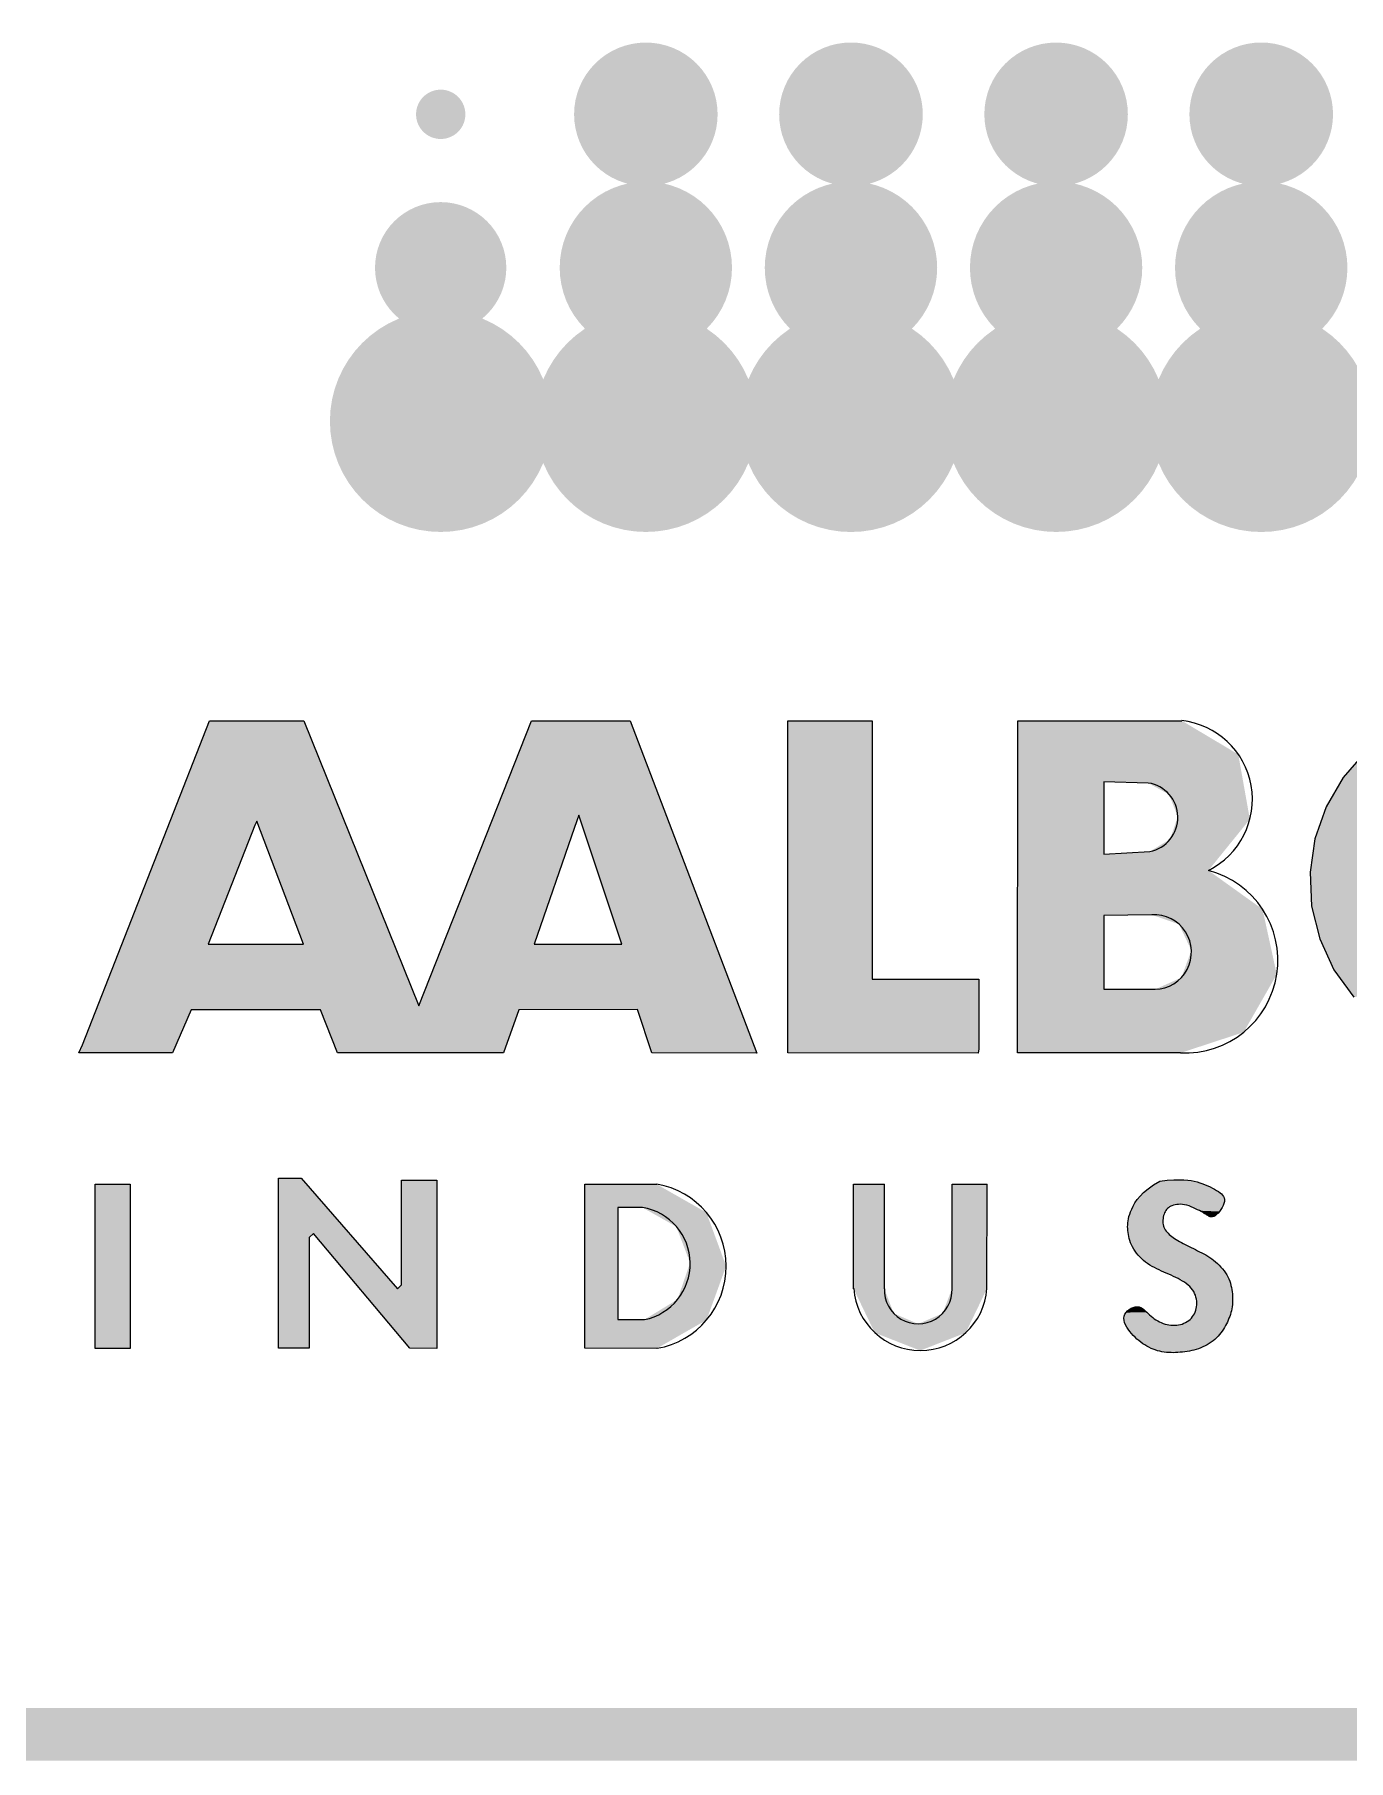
# Model space of a CAD drawing. Header units: feet. Extents: x -46890 to -45898, y -3252 to -1955.
# Drawn here: x -46056.26 to -46043.79, y -2572.9 to -2556.52 of the extents above; entities that cross this region are included whole.
import ezdxf

# ---------------------------------------------------------------- set-up
doc = ezdxf.new("R2010")
doc.units = ezdxf.units.FT
doc.header["$MEASUREMENT"] = 0
doc.layers.add('62_FORMATO', color=2, linetype='Continuous')
doc.layers.add('FORMATO', color=8, linetype='Continuous')

# ---------------------------------------------------------------- blocks, each defined once
blk = doc.blocks.new('*U20')
at = {"layer": 'FORMATO', "linetype": 'Continuous', "extrusion": (0, 0, -1)}
for points in [[(-210.6613, 8.1394), (-210.8338, 7.8654), (-210.8135, 7.8451)], [(-210.6613, 8.1394), (-210.8135, 7.8451), (-210.6613, 7.2972)], [(-210.8338, 7.8654), (-210.6613, 8.1394), (-210.7729, 8.1394)], [(-210.7729, 8.1394), (-211.2498, 7.5914), (-210.8338, 7.8654)], [(-211.2701, 7.6117), (-211.2701, 8.1292), (-211.4444, 8.1292)], [(-211.4444, 8.1292), (-211.4439, 7.2968), (-211.2701, 7.6117)], [(-215.0214, 8.125), (-215.1913, 8.1238), (-214.9895, 8.1058)], [(-215.1913, 8.1238), (-215.2056, 8.12), (-214.9895, 8.1058)], [(-215.2056, 8.12), (-215.2195, 8.1158), (-214.9895, 8.1058)], [(-215.2195, 8.1158), (-215.2329, 8.1112), (-214.9895, 8.1058)], [(-215.0583, 8.1284), (-215.176, 8.1268), (-215.0214, 8.125)], [(-215.176, 8.1268), (-215.1913, 8.1238), (-215.0214, 8.125)], [(-215.0897, 8.1304), (-215.1589, 8.1292), (-215.0583, 8.1284)], [(-215.1589, 8.1292), (-215.176, 8.1268), (-215.0583, 8.1284)], [(-215.1165, 8.1311), (-215.1393, 8.1306), (-215.0897, 8.1304)], [(-215.1393, 8.1306), (-215.1589, 8.1292), (-215.0897, 8.1304)], [(-209.7545, 7.2971), (-209.7545, 8.1089), (-209.927, 8.1089)], [(-209.927, 8.1089), (-209.927, 7.2971), (-209.7545, 7.2971)], [(-212.1768, 8.1089), (-212.3391, 7.9935), (-212.1768, 7.2972)], [(-212.3391, 7.9935), (-212.1768, 8.1089), (-212.5319, 8.1089)], [(-212.5319, 8.1089), (-212.4623, 7.9935), (-212.3391, 7.9935)], [(-212.5319, 8.1089), (-212.7778, 7.9691), (-212.4623, 7.9935)], [(-213.6582, 7.592), (-213.506, 8.1089), (-213.6582, 8.1089)], [(-213.506, 8.1089), (-213.6582, 7.592), (-213.506, 7.592)], [(-214.1656, 7.592), (-213.993, 8.1089), (-214.1659, 8.1089)], [(-213.993, 8.1089), (-214.1656, 7.592), (-213.993, 7.592)], [(-214.9091, 8.0328), (-215.3407, 8.0326), (-214.8979, 8.0161)], [(-215.3407, 8.0326), (-215.3404, 8.0239), (-214.8979, 8.0161)], [(-214.9233, 8.0502), (-215.3364, 8.0479), (-214.9091, 8.0328)], [(-215.3364, 8.0479), (-215.3393, 8.0406), (-214.9091, 8.0328)], [(-215.3393, 8.0406), (-215.3407, 8.0326), (-214.9091, 8.0328)], [(-214.941, 8.0683), (-215.3192, 8.0668), (-214.9233, 8.0502)], [(-215.3192, 8.0668), (-215.3262, 8.0608), (-214.9233, 8.0502)], [(-215.3262, 8.0608), (-215.3319, 8.0546), (-214.9233, 8.0502)], [(-215.3319, 8.0546), (-215.3364, 8.0479), (-214.9233, 8.0502)], [(-214.9628, 8.0869), (-215.2923, 8.084), (-214.941, 8.0683)], [(-215.2923, 8.084), (-215.3021, 8.0783), (-214.941, 8.0683)], [(-215.3021, 8.0783), (-215.3111, 8.0726), (-214.941, 8.0683)], [(-215.3111, 8.0726), (-215.3192, 8.0668), (-214.941, 8.0683)], [(-214.9895, 8.1058), (-215.2584, 8.1009), (-214.9628, 8.0869)], [(-215.2584, 8.1009), (-215.2704, 8.0954), (-214.9628, 8.0869)], [(-215.2704, 8.0954), (-215.2817, 8.0898), (-214.9628, 8.0869)], [(-215.2817, 8.0898), (-215.2923, 8.084), (-214.9628, 8.0869)], [(-215.2329, 8.1112), (-215.2459, 8.1062), (-214.9895, 8.1058)], [(-215.2459, 8.1062), (-215.2584, 8.1009), (-214.9895, 8.1058)], [(-212.3391, 7.9935), (-212.3391, 7.4392), (-212.1768, 7.2972)], [(-212.4623, 7.9935), (-212.7778, 7.9691), (-212.6292, 7.8992)], [(-212.7778, 7.9691), (-212.8755, 7.7036), (-212.6292, 7.8992)], [(-214.8684, 7.9483), (-215.0378, 7.9464), (-214.8657, 7.9375)], [(-215.0378, 7.9464), (-215.0365, 7.939), (-214.8657, 7.9375)], [(-214.8719, 7.9599), (-215.0395, 7.9537), (-214.8684, 7.9483)], [(-215.0395, 7.9537), (-215.0378, 7.9464), (-214.8684, 7.9483)], [(-214.8765, 7.9723), (-215.0442, 7.9672), (-214.8719, 7.9599)], [(-215.0442, 7.9672), (-215.0417, 7.9606), (-214.8719, 7.9599)], [(-215.0417, 7.9606), (-215.0395, 7.9537), (-214.8719, 7.9599)], [(-214.8822, 7.9858), (-215.0542, 7.984), (-214.8765, 7.9723)], [(-215.0542, 7.984), (-215.0505, 7.9788), (-214.8765, 7.9723)], [(-215.0505, 7.9788), (-215.0472, 7.9733), (-214.8765, 7.9723)], [(-215.0472, 7.9733), (-215.0442, 7.9672), (-214.8765, 7.9723)], [(-214.8892, 8.0004), (-215.0745, 7.9998), (-214.8822, 7.9858)], [(-215.0745, 7.9998), (-215.0686, 7.9965), (-214.8822, 7.9858)], [(-215.0686, 7.9965), (-215.0633, 7.9928), (-214.8822, 7.9858)], [(-215.0633, 7.9928), (-215.0585, 7.9886), (-214.8822, 7.9858)], [(-215.0585, 7.9886), (-215.0542, 7.984), (-214.8822, 7.9858)], [(-214.8979, 8.0161), (-215.1137, 8.0093), (-214.8892, 8.0004)], [(-215.1137, 8.0093), (-215.1047, 8.0085), (-214.8892, 8.0004)], [(-215.1047, 8.0085), (-215.0962, 8.0071), (-214.8892, 8.0004)], [(-215.0962, 8.0071), (-215.0883, 8.0051), (-214.8892, 8.0004)], [(-215.0883, 8.0051), (-215.0811, 8.0027), (-214.8892, 8.0004)], [(-215.0811, 8.0027), (-215.0745, 7.9998), (-214.8892, 8.0004)], [(-215.3404, 8.0239), (-215.3382, 8.0143), (-214.8979, 8.0161)], [(-214.8979, 8.0161), (-215.3382, 8.0143), (-215.1232, 8.0094)], [(-214.8979, 8.0161), (-215.1232, 8.0094), (-215.1137, 8.0093)], [(-215.3382, 8.0143), (-215.3345, 8.0041), (-215.1232, 8.0094)], [(-215.1232, 8.0094), (-215.3345, 8.0041), (-215.1332, 8.0087)], [(-215.1332, 8.0087), (-215.3345, 8.0041), (-215.1435, 8.0072)], [(-215.1435, 8.0072), (-215.3345, 8.0041), (-215.1542, 8.0048)], [(-215.1542, 8.0048), (-215.3345, 8.0041), (-215.1652, 8.0014)], [(-215.3345, 8.0041), (-215.3295, 7.9938), (-215.1652, 8.0014)], [(-215.1652, 8.0014), (-215.3295, 7.9938), (-215.1763, 7.9973)], [(-215.1763, 7.9973), (-215.3295, 7.9938), (-215.1872, 7.9927)], [(-215.3295, 7.9938), (-215.3235, 7.9837), (-215.1872, 7.9927)], [(-215.1872, 7.9927), (-215.3235, 7.9837), (-215.1977, 7.9879)], [(-215.1977, 7.9879), (-215.3235, 7.9837), (-215.2076, 7.9829)], [(-215.3235, 7.9837), (-215.3168, 7.9741), (-215.2076, 7.9829)], [(-215.2076, 7.9829), (-215.3168, 7.9741), (-215.2167, 7.9781)], [(-215.2167, 7.9781), (-215.3168, 7.9741), (-215.2247, 7.9737)], [(-215.3168, 7.9741), (-215.3096, 7.9655), (-215.2247, 7.9737)], [(-215.2247, 7.9737), (-215.3096, 7.9655), (-215.2315, 7.97)], [(-215.2315, 7.97), (-215.3096, 7.9655), (-215.2368, 7.967)], [(-215.2368, 7.967), (-215.3096, 7.9655), (-215.2409, 7.9647)], [(-215.3096, 7.9655), (-215.3023, 7.9583), (-215.2409, 7.9647)], [(-215.2409, 7.9647), (-215.3023, 7.9583), (-215.244, 7.9629)], [(-215.244, 7.9629), (-215.3023, 7.9583), (-215.2465, 7.9614)], [(-215.2465, 7.9614), (-215.3023, 7.9583), (-215.2485, 7.9602)], [(-215.2485, 7.9602), (-215.3023, 7.9583), (-215.2503, 7.9589)], [(-215.2503, 7.9589), (-215.3023, 7.9583), (-215.2523, 7.9576)], [(-215.3023, 7.9583), (-215.2951, 7.9528), (-215.2523, 7.9576)], [(-215.2523, 7.9576), (-215.2951, 7.9528), (-215.2548, 7.9559)], [(-215.2548, 7.9559), (-215.2951, 7.9528), (-215.2578, 7.9538)], [(-215.2578, 7.9538), (-215.2951, 7.9528), (-215.2614, 7.9515)], [(-215.2951, 7.9528), (-215.2883, 7.9492), (-215.2614, 7.9515)], [(-215.2614, 7.9515), (-215.2883, 7.9492), (-215.2657, 7.9495)], [(-215.2657, 7.9495), (-215.2883, 7.9492), (-215.2706, 7.9479)], [(-215.2883, 7.9492), (-215.2819, 7.9474), (-215.2706, 7.9479)], [(-215.2706, 7.9479), (-215.2819, 7.9474), (-215.276, 7.9471)], [(-210.8338, 7.8654), (-211.2498, 7.5914), (-211.3106, 7.2972)], [(-212.6292, 7.8992), (-212.8755, 7.7036), (-212.6972, 7.72)], [(-214.8619, 7.9079), (-215.0389, 7.9023), (-214.8617, 7.8984)], [(-215.0389, 7.9023), (-215.0413, 7.8957), (-214.8617, 7.8984)], [(-214.8617, 7.8984), (-215.0413, 7.8957), (-214.8619, 7.8889)], [(-214.8626, 7.9175), (-215.036, 7.9165), (-214.8619, 7.9079)], [(-215.036, 7.9165), (-215.0371, 7.9093), (-214.8619, 7.9079)], [(-215.0371, 7.9093), (-215.0389, 7.9023), (-214.8619, 7.9079)], [(-215.0413, 7.8957), (-215.0443, 7.8893), (-214.8619, 7.8889)], [(-215.0443, 7.8893), (-215.0479, 7.8832), (-214.8619, 7.8889)], [(-214.8619, 7.8889), (-215.0479, 7.8832), (-214.8625, 7.8792)], [(-215.0479, 7.8832), (-215.0521, 7.8773), (-214.8625, 7.8792)], [(-214.8625, 7.8792), (-215.0521, 7.8773), (-214.8635, 7.8695)], [(-214.8638, 7.9273), (-215.0356, 7.9239), (-214.8626, 7.9175)], [(-215.0356, 7.9239), (-215.036, 7.9165), (-214.8626, 7.9175)], [(-215.0521, 7.8773), (-215.0568, 7.8716), (-214.8635, 7.8695)], [(-215.0568, 7.8716), (-215.0619, 7.866), (-214.8635, 7.8695)], [(-214.8635, 7.8695), (-215.0619, 7.866), (-214.865, 7.8597)], [(-214.8657, 7.9375), (-215.0358, 7.9314), (-214.8638, 7.9273)], [(-215.0358, 7.9314), (-215.0356, 7.9239), (-214.8638, 7.9273)], [(-215.0619, 7.866), (-215.0675, 7.8606), (-214.865, 7.8597)], [(-215.0675, 7.8606), (-215.0735, 7.8554), (-214.865, 7.8597)], [(-214.865, 7.8597), (-215.0735, 7.8554), (-214.8671, 7.8497)], [(-215.0365, 7.939), (-215.0358, 7.9314), (-214.8657, 7.9375)], [(-215.0735, 7.8554), (-215.08, 7.8502), (-214.8671, 7.8497)], [(-210.8135, 7.8451), (-210.813, 7.2972), (-210.6613, 7.2972)], [(-215.08, 7.8502), (-215.0868, 7.8451), (-214.8671, 7.8497)], [(-214.8671, 7.8497), (-215.0868, 7.8451), (-214.8697, 7.8397)], [(-215.0868, 7.8451), (-215.0941, 7.8401), (-214.8697, 7.8397)], [(-215.0941, 7.8401), (-215.1018, 7.8351), (-214.8697, 7.8397)], [(-214.8697, 7.8397), (-215.1018, 7.8351), (-214.8729, 7.8296)], [(-215.1018, 7.8351), (-215.1098, 7.8302), (-214.8729, 7.8296)], [(-215.1098, 7.8302), (-215.1183, 7.8253), (-214.8729, 7.8296)], [(-214.8729, 7.8296), (-215.1183, 7.8253), (-214.8768, 7.8193)], [(-215.1183, 7.8253), (-215.1272, 7.8204), (-214.8768, 7.8193)], [(-215.1272, 7.8204), (-215.1364, 7.8155), (-214.8768, 7.8193)], [(-214.8768, 7.8193), (-215.1364, 7.8155), (-214.8814, 7.8089)], [(-215.1364, 7.8155), (-215.146, 7.8106), (-214.8814, 7.8089)], [(-215.146, 7.8106), (-215.1559, 7.8056), (-214.8814, 7.8089)], [(-214.8814, 7.8089), (-215.1559, 7.8056), (-214.8867, 7.7985)], [(-215.1559, 7.8056), (-215.166, 7.8006), (-214.8867, 7.7985)], [(-215.166, 7.8006), (-215.1763, 7.7956), (-214.8867, 7.7985)], [(-214.8867, 7.7985), (-215.1763, 7.7956), (-214.8926, 7.7882)], [(-215.1763, 7.7956), (-215.1866, 7.7905), (-214.8926, 7.7882)], [(-215.1866, 7.7905), (-215.197, 7.7854), (-214.8926, 7.7882)], [(-214.8926, 7.7882), (-215.197, 7.7854), (-214.8992, 7.7779)], [(-215.197, 7.7854), (-215.2074, 7.7803), (-214.8992, 7.7779)], [(-215.2074, 7.7803), (-215.2177, 7.7751), (-214.8992, 7.7779)], [(-214.8992, 7.7779), (-215.2177, 7.7751), (-214.9064, 7.7679)], [(-215.2177, 7.7751), (-215.2279, 7.7698), (-214.9064, 7.7679)], [(-212.6972, 7.72), (-212.8755, 7.7036), (-212.6349, 7.5388)], [(-212.8755, 7.7036), (-212.7787, 7.4377), (-212.6349, 7.5388)], [(-215.2279, 7.7698), (-215.238, 7.7644), (-214.9064, 7.7679)], [(-214.9064, 7.7679), (-215.238, 7.7644), (-214.9141, 7.7582)], [(-215.238, 7.7644), (-215.248, 7.7587), (-214.9141, 7.7582)], [(-215.248, 7.7587), (-215.2579, 7.7527), (-214.9141, 7.7582)], [(-214.9141, 7.7582), (-215.2579, 7.7527), (-214.9225, 7.7488)], [(-215.2579, 7.7527), (-215.2677, 7.7465), (-214.9225, 7.7488)], [(-214.9225, 7.7488), (-215.2677, 7.7465), (-214.9313, 7.7399)], [(-215.2677, 7.7465), (-215.2773, 7.7398), (-214.9313, 7.7399)], [(-214.9313, 7.7399), (-215.2773, 7.7398), (-214.9407, 7.7315)], [(-215.2773, 7.7398), (-215.2869, 7.7326), (-214.9407, 7.7315)], [(-215.2869, 7.7326), (-215.2963, 7.7249), (-214.9407, 7.7315)], [(-214.9407, 7.7315), (-215.2963, 7.7249), (-214.9505, 7.7236)], [(-215.2963, 7.7249), (-215.3055, 7.7168), (-214.9505, 7.7236)], [(-214.9505, 7.7236), (-215.3055, 7.7168), (-214.9608, 7.7162)], [(-215.3055, 7.7168), (-215.3144, 7.7082), (-214.9608, 7.7162)], [(-214.9608, 7.7162), (-215.3144, 7.7082), (-214.9714, 7.7092)], [(-214.9714, 7.7092), (-215.3144, 7.7082), (-214.9824, 7.7026)], [(-215.3144, 7.7082), (-215.323, 7.6993), (-214.9824, 7.7026)], [(-214.9824, 7.7026), (-215.323, 7.6993), (-214.9937, 7.6963)], [(-215.323, 7.6993), (-215.3311, 7.69), (-214.9937, 7.6963)], [(-214.9937, 7.6963), (-215.3311, 7.69), (-215.0052, 7.6904)], [(-215.0052, 7.6904), (-215.3311, 7.69), (-215.0169, 7.6847)], [(-215.3311, 7.69), (-215.3387, 7.6805), (-215.0169, 7.6847)], [(-215.0169, 7.6847), (-215.3387, 7.6805), (-215.0288, 7.6792)], [(-211.2701, 7.6117), (-211.4439, 7.2968), (-211.2498, 7.5914)], [(-215.3387, 7.6805), (-215.3457, 7.6707), (-215.0288, 7.6792)], [(-215.0288, 7.6792), (-215.3457, 7.6707), (-215.0408, 7.6739)], [(-215.0408, 7.6739), (-215.3457, 7.6707), (-215.0528, 7.6687)], [(-215.3457, 7.6707), (-215.3519, 7.6607), (-215.0528, 7.6687)], [(-215.0528, 7.6687), (-215.3519, 7.6607), (-215.0648, 7.6635)], [(-215.0648, 7.6635), (-215.3519, 7.6607), (-215.0768, 7.6583)], [(-215.3519, 7.6607), (-215.3575, 7.6506), (-215.0768, 7.6583)], [(-215.0768, 7.6583), (-215.3575, 7.6506), (-215.0885, 7.6531)], [(-215.0885, 7.6531), (-215.3575, 7.6506), (-215.1, 7.6477)], [(-215.3575, 7.6506), (-215.3623, 7.6403), (-215.1, 7.6477)], [(-215.1, 7.6477), (-215.3623, 7.6403), (-215.1113, 7.6421)], [(-215.1113, 7.6421), (-215.3623, 7.6403), (-215.1222, 7.6362)], [(-215.3623, 7.6403), (-215.3664, 7.6299), (-215.1222, 7.6362)], [(-215.1222, 7.6362), (-215.3664, 7.6299), (-215.1326, 7.63)], [(-215.1326, 7.63), (-215.3664, 7.6299), (-215.1426, 7.6235)], [(-215.3664, 7.6299), (-215.37, 7.6194), (-215.1426, 7.6235)], [(-215.1426, 7.6235), (-215.37, 7.6194), (-215.152, 7.6168)], [(-215.37, 7.6194), (-215.3729, 7.6088), (-215.152, 7.6168)], [(-215.152, 7.6168), (-215.3729, 7.6088), (-215.1608, 7.6096)], [(-215.1608, 7.6096), (-215.3729, 7.6088), (-215.1689, 7.6022)], [(-215.3729, 7.6088), (-215.3753, 7.5982), (-215.1689, 7.6022)], [(-215.1689, 7.6022), (-215.3753, 7.5982), (-215.1763, 7.5943)], [(-211.2498, 7.5914), (-211.4439, 7.2968), (-211.3106, 7.2972)], [(-212.6349, 7.5388), (-212.7787, 7.4377), (-212.471, 7.4392)], [(-213.506, 7.592), (-213.705, 7.4696), (-213.6109, 7.3743)], [(-213.6582, 7.592), (-213.705, 7.4696), (-213.506, 7.592)], [(-213.993, 7.592), (-214.0607, 7.3743), (-213.9462, 7.4696)], [(-214.1656, 7.592), (-214.0607, 7.3743), (-213.993, 7.592)], [(-215.3753, 7.5982), (-215.3773, 7.5875), (-215.1763, 7.5943)], [(-215.1763, 7.5943), (-215.3773, 7.5875), (-215.1828, 7.5861)], [(-215.3773, 7.5875), (-215.3788, 7.5768), (-215.1828, 7.5861)], [(-215.1828, 7.5861), (-215.3788, 7.5768), (-215.1884, 7.5775)], [(-215.1884, 7.5775), (-215.3788, 7.5768), (-215.1932, 7.5686)], [(-215.3788, 7.5768), (-215.38, 7.5661), (-215.1932, 7.5686)], [(-215.1932, 7.5686), (-215.38, 7.5661), (-215.197, 7.5594)], [(-215.38, 7.5661), (-215.3807, 7.5553), (-215.197, 7.5594)], [(-215.197, 7.5594), (-215.3807, 7.5553), (-215.2001, 7.5501)], [(-215.3807, 7.5553), (-215.3811, 7.5446), (-215.2001, 7.5501)], [(-215.2001, 7.5501), (-215.3811, 7.5446), (-215.2023, 7.5406)], [(-215.3811, 7.5446), (-215.3811, 7.534), (-215.2023, 7.5406)], [(-215.2023, 7.5406), (-215.3811, 7.534), (-215.2037, 7.5311)], [(-215.3811, 7.534), (-215.3807, 7.5235), (-215.2037, 7.5311)], [(-215.2037, 7.5311), (-215.3807, 7.5235), (-215.2043, 7.5216)], [(-215.2043, 7.5216), (-215.3799, 7.5131), (-215.2041, 7.5122)], [(-215.3807, 7.5235), (-215.3799, 7.5131), (-215.2043, 7.5216)], [(-212.471, 7.4392), (-212.7787, 7.4377), (-212.1768, 7.2972)], [(-212.1768, 7.2972), (-212.3391, 7.4392), (-212.471, 7.4392)], [(-212.7787, 7.4377), (-212.5333, 7.2971), (-212.1768, 7.2972)], [(-213.705, 7.4696), (-213.8256, 7.4183), (-213.6109, 7.3743)], [(-213.9462, 7.4696), (-214.0607, 7.3743), (-213.8256, 7.4183)], [(-214.9778, 7.4555), (-214.9855, 7.4492), (-214.843, 7.4453)], [(-214.8443, 7.4555), (-214.9778, 7.4555), (-214.843, 7.4453)], [(-214.9855, 7.4492), (-214.9935, 7.4432), (-214.843, 7.4453)], [(-214.843, 7.4453), (-214.9935, 7.4432), (-214.8439, 7.4348)], [(-214.9935, 7.4432), (-215.0018, 7.4377), (-214.8439, 7.4348)], [(-215.0018, 7.4377), (-215.0104, 7.4327), (-214.8439, 7.4348)], [(-214.8439, 7.4348), (-215.0104, 7.4327), (-214.8468, 7.424)], [(-214.848, 7.4652), (-214.9703, 7.4622), (-214.8443, 7.4555)], [(-214.9703, 7.4622), (-214.9778, 7.4555), (-214.8443, 7.4555)], [(-215.0104, 7.4327), (-215.0191, 7.4281), (-214.8468, 7.424)], [(-214.8538, 7.4741), (-214.9631, 7.4692), (-214.848, 7.4652)], [(-214.9631, 7.4692), (-214.9703, 7.4622), (-214.848, 7.4652)], [(-214.8613, 7.4822), (-214.9561, 7.4762), (-214.8538, 7.4741)], [(-214.9561, 7.4762), (-214.9631, 7.4692), (-214.8538, 7.4741)], [(-214.87, 7.4893), (-214.9419, 7.4892), (-214.8613, 7.4822)], [(-214.9419, 7.4892), (-214.9491, 7.483), (-214.8613, 7.4822)], [(-214.9491, 7.483), (-214.9561, 7.4762), (-214.8613, 7.4822)], [(-214.8797, 7.495), (-214.9346, 7.4946), (-214.87, 7.4893)], [(-214.9346, 7.4946), (-214.9419, 7.4892), (-214.87, 7.4893)], [(-214.8897, 7.4993), (-214.9268, 7.4989), (-214.8797, 7.495)], [(-214.9268, 7.4989), (-214.9346, 7.4946), (-214.8797, 7.495)], [(-214.8998, 7.502), (-214.9185, 7.5017), (-214.8897, 7.4993)], [(-214.9185, 7.5017), (-214.9268, 7.4989), (-214.8897, 7.4993)], [(-214.9095, 7.5028), (-214.9185, 7.5017), (-214.8998, 7.502)], [(-215.1564, 7.4295), (-215.3551, 7.4274), (-215.1486, 7.4249)], [(-215.1637, 7.4347), (-215.3551, 7.4274), (-215.1564, 7.4295)], [(-215.1705, 7.4404), (-215.3592, 7.4365), (-215.1637, 7.4347)], [(-215.3592, 7.4365), (-215.3551, 7.4274), (-215.1637, 7.4347)], [(-215.1768, 7.4468), (-215.363, 7.4456), (-215.1705, 7.4404)], [(-215.363, 7.4456), (-215.3592, 7.4365), (-215.1705, 7.4404)], [(-215.1825, 7.4536), (-215.363, 7.4456), (-215.1768, 7.4468)], [(-215.1876, 7.4609), (-215.3666, 7.4548), (-215.1825, 7.4536)], [(-215.3666, 7.4548), (-215.363, 7.4456), (-215.1825, 7.4536)], [(-215.192, 7.4686), (-215.3697, 7.4641), (-215.1876, 7.4609)], [(-215.3697, 7.4641), (-215.3666, 7.4548), (-215.1876, 7.4609)], [(-215.1958, 7.4767), (-215.3726, 7.4735), (-215.192, 7.4686)], [(-215.3726, 7.4735), (-215.3697, 7.4641), (-215.192, 7.4686)], [(-215.199, 7.4852), (-215.375, 7.4831), (-215.1958, 7.4767)], [(-215.375, 7.4831), (-215.3726, 7.4735), (-215.1958, 7.4767)], [(-215.2014, 7.494), (-215.377, 7.4929), (-215.199, 7.4852)], [(-215.377, 7.4929), (-215.375, 7.4831), (-215.199, 7.4852)], [(-215.2031, 7.503), (-215.3787, 7.5029), (-215.2014, 7.494)], [(-215.3787, 7.5029), (-215.377, 7.4929), (-215.2014, 7.494)], [(-215.2041, 7.5122), (-215.3787, 7.5029), (-215.2031, 7.503)], [(-215.3799, 7.5131), (-215.3787, 7.5029), (-215.2041, 7.5122)], [(-213.8256, 7.4183), (-214.0607, 7.3743), (-213.6109, 7.3743)], [(-214.0607, 7.3743), (-213.8358, 7.2861), (-213.6109, 7.3743)], [(-215.0191, 7.4281), (-215.0281, 7.4239), (-214.8468, 7.424)], [(-214.8468, 7.424), (-215.0281, 7.4239), (-214.8514, 7.4131)], [(-215.0281, 7.4239), (-215.0373, 7.4203), (-214.8514, 7.4131)], [(-215.0373, 7.4203), (-215.0468, 7.4173), (-214.8514, 7.4131)], [(-215.0468, 7.4173), (-215.0563, 7.4148), (-214.8514, 7.4131)], [(-215.0563, 7.4148), (-215.066, 7.4129), (-214.8514, 7.4131)], [(-214.8514, 7.4131), (-215.066, 7.4129), (-214.8574, 7.4021)], [(-215.066, 7.4129), (-215.0757, 7.4116), (-214.8574, 7.4021)], [(-215.0757, 7.4116), (-215.0854, 7.4109), (-214.8574, 7.4021)], [(-215.0951, 7.4109), (-215.3459, 7.4093), (-214.8574, 7.4021)], [(-215.0854, 7.4109), (-215.0951, 7.4109), (-214.8574, 7.4021)], [(-215.3459, 7.4093), (-215.3409, 7.4002), (-214.8574, 7.4021)], [(-214.8574, 7.4021), (-215.3409, 7.4002), (-214.8644, 7.3913)], [(-215.3409, 7.4002), (-215.3355, 7.3912), (-214.8644, 7.3913)], [(-214.8644, 7.3913), (-215.3355, 7.3912), (-214.8723, 7.3808)], [(-215.3355, 7.3912), (-215.3297, 7.3824), (-214.8723, 7.3808)], [(-215.3297, 7.3824), (-215.3235, 7.3737), (-214.8723, 7.3808)], [(-214.8723, 7.3808), (-215.3235, 7.3737), (-214.8807, 7.3706)], [(-215.3235, 7.3737), (-215.3168, 7.3651), (-214.8807, 7.3706)], [(-214.8807, 7.3706), (-215.3168, 7.3651), (-214.8895, 7.3609)], [(-215.3168, 7.3651), (-215.3095, 7.3569), (-214.8895, 7.3609)], [(-214.8895, 7.3609), (-215.3095, 7.3569), (-214.8985, 7.3516)], [(-215.3095, 7.3569), (-215.3018, 7.3489), (-214.8985, 7.3516)], [(-214.8985, 7.3516), (-215.3018, 7.3489), (-214.9077, 7.3429)], [(-215.3018, 7.3489), (-215.2934, 7.3412), (-214.9077, 7.3429)], [(-215.1046, 7.4115), (-215.3459, 7.4093), (-215.0951, 7.4109)], [(-215.1139, 7.4128), (-215.3459, 7.4093), (-215.1046, 7.4115)], [(-215.1231, 7.4148), (-215.3459, 7.4093), (-215.1139, 7.4128)], [(-215.1319, 7.4175), (-215.3459, 7.4093), (-215.1231, 7.4148)], [(-215.1404, 7.4209), (-215.3506, 7.4183), (-215.1319, 7.4175)], [(-215.3506, 7.4183), (-215.3459, 7.4093), (-215.1319, 7.4175)], [(-215.1486, 7.4249), (-215.3506, 7.4183), (-215.1404, 7.4209)], [(-215.3551, 7.4274), (-215.3506, 7.4183), (-215.1486, 7.4249)], [(-214.9077, 7.3429), (-215.2934, 7.3412), (-214.9171, 7.3348)], [(-215.2934, 7.3412), (-215.2845, 7.3339), (-214.9171, 7.3348)], [(-214.9171, 7.3348), (-215.2845, 7.3339), (-214.9268, 7.3271)], [(-215.2845, 7.3339), (-215.2751, 7.327), (-214.9268, 7.3271)], [(-214.9268, 7.3271), (-215.2751, 7.327), (-214.9366, 7.32)], [(-215.2751, 7.327), (-215.2653, 7.3205), (-214.9366, 7.32)], [(-215.2653, 7.3205), (-215.2551, 7.3145), (-214.9366, 7.32)], [(-214.9366, 7.32), (-215.2551, 7.3145), (-214.9466, 7.3134)], [(-215.2551, 7.3145), (-215.2447, 7.3089), (-214.9466, 7.3134)], [(-214.9466, 7.3134), (-215.2447, 7.3089), (-214.9568, 7.3074)], [(-215.2447, 7.3089), (-215.234, 7.3038), (-214.9568, 7.3074)], [(-214.9568, 7.3074), (-215.234, 7.3038), (-214.9671, 7.3019)], [(-215.234, 7.3038), (-215.2232, 7.2992), (-214.9671, 7.3019)], [(-214.9671, 7.3019), (-215.2232, 7.2992), (-214.9775, 7.297)], [(-215.2232, 7.2992), (-215.2122, 7.2951), (-214.9775, 7.297)], [(-214.9775, 7.297), (-215.2122, 7.2951), (-214.9881, 7.2926)], [(-215.2122, 7.2951), (-215.2012, 7.2915), (-214.9881, 7.2926)], [(-214.9881, 7.2926), (-215.2012, 7.2915), (-214.9988, 7.2888)], [(-215.2012, 7.2915), (-215.19, 7.2884), (-214.9988, 7.2888)], [(-214.9988, 7.2888), (-215.19, 7.2884), (-215.0096, 7.2855)], [(-215.19, 7.2884), (-215.1788, 7.2858), (-215.0096, 7.2855)], [(-215.1788, 7.2858), (-215.1676, 7.2835), (-215.0096, 7.2855)], [(-215.0096, 7.2855), (-215.1676, 7.2835), (-215.0205, 7.2827)], [(-215.1676, 7.2835), (-215.1562, 7.2815), (-215.0205, 7.2827)], [(-215.0205, 7.2827), (-215.1562, 7.2815), (-215.0316, 7.2804)], [(-215.1562, 7.2815), (-215.1449, 7.2799), (-215.0316, 7.2804)], [(-215.0316, 7.2804), (-215.1449, 7.2799), (-215.0427, 7.2785)], [(-215.1449, 7.2799), (-215.1335, 7.2785), (-215.0427, 7.2785)], [(-215.0427, 7.2785), (-215.1221, 7.2774), (-215.0539, 7.2772)], [(-215.1335, 7.2785), (-215.1221, 7.2774), (-215.0427, 7.2785)], [(-215.1221, 7.2774), (-215.1106, 7.2765), (-215.0539, 7.2772)], [(-215.0539, 7.2772), (-215.1106, 7.2765), (-215.0651, 7.2763)], [(-215.1106, 7.2765), (-215.0992, 7.276), (-215.0651, 7.2763)], [(-215.0651, 7.2763), (-215.0992, 7.276), (-215.0765, 7.2758)], [(-215.0992, 7.276), (-215.0878, 7.2757), (-215.0765, 7.2758)]]:
    blk.add_solid(points, dxfattribs=at)
blk = doc.blocks.new('*U21')
at = {"layer": 'FORMATO', "linetype": 'Continuous'}
for points in [[(210.3199, 10.4021), (209.6908, 8.7989), (210.5533, 9.9049)], [(210.5533, 9.9049), (210.7867, 10.4021), (210.3199, 10.4021)], [(210.7867, 10.4021), (210.5533, 9.9049), (211.3549, 8.9917)], [(211.913, 10.4021), (211.3549, 8.9917), (212.1465, 9.9339)], [(212.1465, 9.9339), (212.4, 10.4021), (211.913, 10.4021)], [(212.4, 10.4021), (212.1465, 9.9339), (213.0274, 8.7574)], [(213.1813, 10.4021), (213.1813, 8.7583), (213.5973, 9.1236)], [(213.5973, 10.4021), (213.1813, 10.4021), (213.5973, 9.1236)], [(214.3177, 10.4021), (214.317, 8.7583), (214.7438, 10.1)], [(215.4093, 10.2353), (215.1295, 10.4021), (214.3177, 10.4021)], [(214.3177, 10.4021), (214.7438, 10.1), (215.4093, 10.2353)], [(216.0387, 10.2475), (215.9278, 10.121), (217.3788, 10.121)], [(215.4093, 10.2353), (214.7438, 10.1), (214.9636, 10.0936)], [(215.4093, 10.2353), (214.9636, 10.0936), (215.4664, 9.9145)], [(214.7438, 10.1), (214.317, 8.7583), (214.7439, 9.7413)], [(214.9636, 10.0936), (215.0669, 10.0372), (215.4664, 9.9145)], [(215.9278, 10.121), (215.8432, 9.9761), (216.5607, 10.081)], [(216.5607, 10.081), (215.8432, 9.9761), (216.4715, 10.0553)], [(215.9278, 10.121), (216.6533, 10.0897), (217.3788, 10.121)], [(215.9278, 10.121), (216.5607, 10.081), (216.6533, 10.0897)], [(215.0669, 10.0372), (215.1098, 9.9276), (215.4664, 9.9145)], [(216.4715, 10.0553), (215.8432, 9.9761), (216.3888, 10.0136)], [(216.3888, 10.0136), (215.8432, 9.9761), (216.3156, 9.9572)], [(210.5533, 9.9049), (209.6908, 8.7989), (210.5432, 9.8846)], [(210.5533, 9.9049), (210.7841, 9.2961), (211.3549, 8.9917)], [(212.1465, 9.9339), (211.3549, 8.9917), (212.126, 9.8745)], [(212.1465, 9.9339), (212.3594, 9.2961), (213.0274, 8.7574)], [(215.1098, 9.9276), (215.072, 9.8161), (215.4664, 9.9145)], [(215.4664, 9.9145), (215.072, 9.8161), (215.2614, 9.6614)], [(215.8432, 9.9761), (215.7878, 9.8179), (216.3156, 9.9572)], [(216.3156, 9.9572), (215.7878, 9.8179), (216.2547, 9.8884)], [(210.5432, 9.8846), (209.6908, 8.7989), (210.3131, 9.2961)], [(212.126, 9.8745), (211.3549, 8.9917), (211.9262, 9.2961)], [(216.2547, 9.8884), (215.7878, 9.8179), (216.2082, 9.8094)], [(214.7439, 9.7413), (214.317, 8.7583), (214.7436, 9.439)], [(214.7439, 9.7413), (214.7436, 9.439), (215.2614, 9.6614)], [(214.9714, 9.755), (214.7439, 9.7413), (215.2614, 9.6614)], [(215.072, 9.8161), (214.9714, 9.755), (215.2614, 9.6614)], [(215.7878, 9.8179), (215.7637, 9.6522), (216.2082, 9.8094)], [(216.2082, 9.8094), (215.7637, 9.6522), (216.1778, 9.7233)], [(215.2614, 9.6614), (214.7436, 9.439), (214.9816, 9.4419)], [(215.2614, 9.6614), (214.9816, 9.4419), (215.5292, 9.4694)], [(216.1778, 9.7233), (215.7637, 9.6522), (216.1645, 9.6331)], [(215.7637, 9.6522), (215.7718, 9.485), (216.1645, 9.6331)], [(216.1645, 9.6331), (215.7718, 9.485), (216.169, 9.5421)], [(216.169, 9.5421), (215.7718, 9.485), (216.1909, 9.4535)], [(215.7718, 9.485), (215.8117, 9.3223), (216.1909, 9.4535)], [(214.7436, 9.439), (214.317, 8.7583), (214.7439, 9.0729)], [(215.5292, 9.4694), (214.9816, 9.4419), (215.1164, 9.3947)], [(215.5292, 9.4694), (215.1164, 9.3947), (215.5995, 9.1474)], [(215.1164, 9.3947), (215.1772, 9.2655), (215.5995, 9.1474)], [(216.1909, 9.4535), (215.8117, 9.3223), (216.2295, 9.3706)], [(216.2295, 9.3706), (215.8117, 9.3223), (216.2835, 9.2964)], [(215.8117, 9.3223), (215.882, 9.1701), (216.2835, 9.2964)], [(210.3131, 9.2961), (209.6908, 8.7989), (210.2286, 8.9714)], [(210.3131, 9.2961), (210.2286, 8.9714), (211.3549, 8.9917)], [(210.7841, 9.2961), (210.3131, 9.2961), (211.3549, 8.9917)], [(211.9262, 9.2961), (211.3549, 8.9917), (212.4361, 8.9724)], [(211.9262, 9.2961), (212.4361, 8.9724), (213.0274, 8.7574)], [(213.0274, 8.7574), (212.3594, 9.2961), (211.9262, 9.2961)], [(215.1772, 9.2655), (215.1278, 9.1315), (215.5995, 9.1474)], [(216.2835, 9.2964), (215.882, 9.1701), (216.3508, 9.2335)], [(216.3508, 9.2335), (215.882, 9.1701), (216.4291, 9.1842)], [(215.5995, 9.1474), (215.1278, 9.1315), (215.436, 8.8612)], [(216.4291, 9.1842), (215.882, 9.1701), (216.5155, 9.1503)], [(215.882, 9.1701), (215.9802, 9.0337), (216.5155, 9.1503)], [(214.1249, 9.1236), (213.1813, 8.7583), (214.1249, 8.7786)], [(213.1813, 8.7583), (214.1249, 9.1236), (213.5973, 9.1236)], [(214.9975, 9.0729), (214.317, 8.7583), (215.436, 8.8612)], [(214.317, 8.7583), (214.9975, 9.0729), (214.7439, 9.0729)], [(215.1278, 9.1315), (214.9975, 9.0729), (215.436, 8.8612)], [(210.2286, 8.9714), (209.6908, 8.7989), (210.1373, 8.7582)], [(211.3549, 8.9917), (210.2286, 8.9714), (212.4361, 8.9724)], [(212.4361, 8.9724), (210.2286, 8.9714), (210.8679, 8.9714)], [(212.4361, 8.9724), (210.8679, 8.9714), (211.8492, 8.9716)], [(211.8492, 8.9716), (210.8679, 8.9714), (211.7745, 8.7585)], [(210.8679, 8.9714), (210.9532, 8.7583), (211.7745, 8.7585)], [(212.4361, 8.9724), (212.5081, 8.7592), (213.0274, 8.7574)], [(209.6908, 8.7989), (209.6731, 8.7583), (210.1373, 8.7582)], [(215.436, 8.8612), (214.317, 8.7583), (215.1229, 8.7583)], [(214.1249, 8.7786), (213.1813, 8.7583), (214.1227, 8.7577)]]:
    blk.add_solid(points, dxfattribs=at)

msp = doc.modelspace()

# ---------------------------------------------------------------- linework, layer by layer
at = {"layer": '62_FORMATO', "color": 7, "const_width": 0.498}
msp.add_lwpolyline([(-45907.746, -2296.627), (-46291.393, -2296.627), (-46291.393, -2572.654), (-45907.746, -2572.654)], close=True, dxfattribs=at)
at = {"layer": 'FORMATO'}
for p, q in [((-46051.036, -2568.991), (-46051.036, -2567.434)), ((-46051.036, -2567.434), (-46050.354, -2567.434)), ((-46048.486, -2568.426), (-46048.486, -2567.434)), ((-46048.486, -2567.434), (-46048.194, -2567.434)), ((-46048.194, -2568.426), (-46048.194, -2567.434)), ((-46047.552, -2567.434), (-46047.22, -2567.434)), ((-46047.552, -2568.426), (-46047.552, -2567.434)), ((-46047.221, -2568.426), (-46047.22, -2567.434)), ((-46050.724, -2567.656), (-46050.724, -2568.719)), ((-46050.488, -2567.656), (-46050.724, -2567.656)), ((-46050.724, -2568.719), (-46050.471, -2568.719)), ((-46050.352, -2568.992), (-46051.036, -2568.991))]:
    msp.add_line(p, q, dxfattribs=at)
at = {"layer": 'FORMATO', "color": 164}
for points in [[(-46050.798, -2557.282, 0.681, 0.681, 1), (-46050.117, -2557.282, 0.681, 0.681, 1)], [(-46048.852, -2557.282, 0.681, 0.681, 1), (-46048.17, -2557.282, 0.681, 0.681, 1)], [(-46046.905, -2557.282, 0.681, 0.681, 1), (-46046.224, -2557.282, 0.681, 0.681, 1)], [(-46044.959, -2557.282, 0.681, 0.681, 1), (-46044.277, -2557.282, 0.681, 0.681, 1)], [(-46052.521, -2557.282, 0.234, 0.234, 1), (-46052.287, -2557.282, 0.234, 0.234, 1)], [(-46050.866, -2558.738, 0.818, 0.818, 1), (-46050.049, -2558.738, 0.818, 0.818, 1)], [(-46048.92, -2558.738, 0.818, 0.818, 1), (-46048.102, -2558.738, 0.818, 0.818, 1)], [(-46046.973, -2558.738, 0.818, 0.818, 1), (-46046.156, -2558.738, 0.818, 0.818, 1)], [(-46045.027, -2558.738, 0.818, 0.818, 1), (-46044.209, -2558.738, 0.818, 0.818, 1)], [(-46052.716, -2558.738, 0.623, 0.623, 1), (-46052.093, -2558.738, 0.623, 0.623, 1)], [(-46052.93, -2560.194, 1.051, 1.051, 1), (-46051.879, -2560.194, 1.051, 1.051, 1)], [(-46050.983, -2560.194, 1.051, 1.051, 1), (-46049.932, -2560.194, 1.051, 1.051, 1)], [(-46049.037, -2560.194, 1.051, 1.051, 1), (-46047.985, -2560.194, 1.051, 1.051, 1)], [(-46047.09, -2560.194, 1.051, 1.051, 1), (-46046.039, -2560.194, 1.051, 1.051, 1)], [(-46045.144, -2560.194, 1.051, 1.051, 1), (-46044.092, -2560.194, 1.051, 1.051, 1)]]:
    msp.add_lwpolyline(points, format="xyseb", close=True, dxfattribs=at)
at = {"layer": 'FORMATO'}
for points in [[(-46054.597, -2563.036), (-46053.702, -2563.036), (-46052.612, -2565.741), (-46051.542, -2563.036), (-46050.607, -2563.036), (-46049.404, -2566.19), (-46050.4, -2566.187), (-46050.538, -2565.778), (-46051.664, -2565.78), (-46051.807, -2566.188), (-46053.383, -2566.189), (-46053.546, -2565.78), (-46054.773, -2565.78), (-46054.948, -2566.189), (-46055.838, -2566.189), (-46055.804, -2566.111), (-46054.597, -2563.036)], [(-46049.109, -2563.036), (-46048.311, -2563.036), (-46048.311, -2565.488), (-46047.299, -2565.488), (-46047.299, -2566.15), (-46047.303, -2566.19), (-46049.109, -2566.189), (-46049.109, -2563.036)], [(-46045.385, -2566.189), (-46046.93, -2566.189), (-46046.929, -2563.036), (-46045.372, -2563.036)], [(-46046.112, -2563.615), (-46046.112, -2564.303), (-46045.675, -2564.277)], [(-46045.69, -2563.628), (-46046.112, -2563.615)], [(-46051.133, -2564.048), (-46051.516, -2565.157), (-46050.685, -2565.157), (-46051.094, -2563.934), (-46051.133, -2564.048)], [(-46054.169, -2564.028), (-46054.611, -2565.157), (-46053.707, -2565.157), (-46054.15, -2563.989), (-46054.169, -2564.028)], [(-46045.656, -2564.877), (-46046.112, -2564.883)], [(-46046.112, -2564.883), (-46046.112, -2565.585), (-46045.625, -2565.585)], [(-46053.943, -2567.376), (-46053.729, -2567.376), (-46052.814, -2568.427), (-46052.775, -2568.388), (-46052.775, -2567.395), (-46052.44, -2567.395), (-46052.441, -2568.992), (-46052.697, -2568.991), (-46053.612, -2567.901), (-46053.651, -2567.94), (-46053.652, -2568.991), (-46053.943, -2568.991), (-46053.943, -2567.376)], [(-46045.579, -2567.404), (-46045.509, -2567.397), (-46045.448, -2567.393), (-46045.397, -2567.392), (-46045.353, -2567.393), (-46045.316, -2567.396), (-46045.283, -2567.4), (-46045.253, -2567.406), (-46045.226, -2567.413), (-46045.199, -2567.421), (-46045.173, -2567.43), (-46045.149, -2567.44), (-46045.125, -2567.45), (-46045.102, -2567.46), (-46045.08, -2567.471), (-46045.06, -2567.482), (-46045.041, -2567.493), (-46045.024, -2567.504), (-46045.008, -2567.515), (-46044.995, -2567.527), (-46044.984, -2567.539), (-46044.975, -2567.552), (-46044.969, -2567.565), (-46044.967, -2567.581), (-46044.967, -2567.598), (-46044.972, -2567.616), (-46044.979, -2567.635), (-46044.988, -2567.655), (-46045, -2567.675), (-46045.013, -2567.693), (-46045.026, -2567.709), (-46045.041, -2567.723), (-46045.054, -2567.734), (-46045.067, -2567.741), (-46045.08, -2567.744), (-46045.091, -2567.745), (-46045.101, -2567.743), (-46045.111, -2567.74), (-46045.119, -2567.736), (-46045.126, -2567.732), (-46045.132, -2567.728), (-46045.136, -2567.725), (-46045.14, -2567.722), (-46045.144, -2567.72), (-46045.148, -2567.717), (-46045.152, -2567.714), (-46045.158, -2567.711), (-46045.166, -2567.707), (-46045.176, -2567.701), (-46045.189, -2567.694), (-46045.205, -2567.685), (-46045.222, -2567.676), (-46045.241, -2567.667), (-46045.261, -2567.657), (-46045.282, -2567.648), (-46045.303, -2567.641), (-46045.324, -2567.634), (-46045.345, -2567.63), (-46045.365, -2567.627), (-46045.384, -2567.625), (-46045.402, -2567.626), (-46045.42, -2567.627), (-46045.436, -2567.63), (-46045.451, -2567.633), (-46045.465, -2567.638), (-46045.477, -2567.644), (-46045.489, -2567.65), (-46045.499, -2567.657), (-46045.508, -2567.665), (-46045.516, -2567.674), (-46045.523, -2567.684), (-46045.53, -2567.695), (-46045.535, -2567.706), (-46045.54, -2567.719), (-46045.545, -2567.732), (-46045.548, -2567.746), (-46045.55, -2567.76), (-46045.552, -2567.775), (-46045.552, -2567.789), (-46045.551, -2567.804), (-46045.549, -2567.817), (-46045.546, -2567.831), (-46045.541, -2567.843), (-46045.535, -2567.856), (-46045.528, -2567.867), (-46045.52, -2567.879), (-46045.511, -2567.89), (-46045.502, -2567.9), (-46045.491, -2567.911), (-46045.479, -2567.921), (-46045.467, -2567.931), (-46045.454, -2567.94), (-46045.44, -2567.95), (-46045.425, -2567.96), (-46045.41, -2567.969), (-46045.393, -2567.978), (-46045.376, -2567.988), (-46045.359, -2567.997), (-46045.34, -2568.007), (-46045.321, -2568.016), (-46045.302, -2568.026), (-46045.282, -2568.035), (-46045.262, -2568.045), (-46045.242, -2568.055), (-46045.223, -2568.065), (-46045.203, -2568.075), (-46045.183, -2568.085), (-46045.164, -2568.095), (-46045.145, -2568.106), (-46045.126, -2568.118), (-46045.107, -2568.13), (-46045.088, -2568.142), (-46045.07, -2568.156), (-46045.052, -2568.171), (-46045.034, -2568.187), (-46045.017, -2568.203), (-46045.001, -2568.22), (-46044.985, -2568.238), (-46044.971, -2568.256), (-46044.957, -2568.275), (-46044.945, -2568.294), (-46044.935, -2568.314), (-46044.925, -2568.333), (-46044.917, -2568.353), (-46044.911, -2568.373), (-46044.905, -2568.394), (-46044.9, -2568.414), (-46044.897, -2568.434), (-46044.894, -2568.455), (-46044.892, -2568.476), (-46044.89, -2568.496), (-46044.889, -2568.517), (-46044.889, -2568.537), (-46044.89, -2568.557), (-46044.892, -2568.577), (-46044.894, -2568.597), (-46044.897, -2568.616), (-46044.901, -2568.635), (-46044.906, -2568.653), (-46044.911, -2568.671), (-46044.917, -2568.689), (-46044.924, -2568.707), (-46044.931, -2568.724), (-46044.939, -2568.742), (-46044.948, -2568.759), (-46044.957, -2568.776), (-46044.966, -2568.794), (-46044.977, -2568.811), (-46044.988, -2568.828), (-46045, -2568.845), (-46045.013, -2568.861), (-46045.027, -2568.877), (-46045.041, -2568.892), (-46045.058, -2568.907), (-46045.075, -2568.921), (-46045.093, -2568.934), (-46045.111, -2568.947), (-46045.131, -2568.958), (-46045.151, -2568.969), (-46045.171, -2568.979), (-46045.192, -2568.988), (-46045.213, -2568.995), (-46045.234, -2569.002), (-46045.256, -2569.008), (-46045.277, -2569.013), (-46045.299, -2569.018), (-46045.321, -2569.021), (-46045.342, -2569.025), (-46045.364, -2569.027), (-46045.386, -2569.029), (-46045.408, -2569.031), (-46045.43, -2569.032), (-46045.452, -2569.033), (-46045.474, -2569.032), (-46045.495, -2569.031), (-46045.517, -2569.03), (-46045.538, -2569.027), (-46045.56, -2569.024), (-46045.581, -2569.019), (-46045.602, -2569.014), (-46045.623, -2569.007), (-46045.643, -2569), (-46045.663, -2568.992), (-46045.683, -2568.982), (-46045.703, -2568.972), (-46045.723, -2568.96), (-46045.742, -2568.948), (-46045.761, -2568.934), (-46045.779, -2568.919), (-46045.797, -2568.904), (-46045.815, -2568.887), (-46045.832, -2568.869), (-46045.849, -2568.851), (-46045.865, -2568.831), (-46045.88, -2568.811), (-46045.894, -2568.79), (-46045.905, -2568.769), (-46045.914, -2568.748), (-46045.92, -2568.727), (-46045.921, -2568.707), (-46045.919, -2568.688), (-46045.912, -2568.669), (-46045.901, -2568.652), (-46045.886, -2568.636), (-46045.87, -2568.623), (-46045.851, -2568.612), (-46045.832, -2568.604), (-46045.813, -2568.599), (-46045.794, -2568.597), (-46045.777, -2568.599), (-46045.761, -2568.604), (-46045.746, -2568.613), (-46045.732, -2568.623), (-46045.718, -2568.635), (-46045.705, -2568.648), (-46045.691, -2568.662), (-46045.677, -2568.675), (-46045.663, -2568.688), (-46045.648, -2568.7), (-46045.633, -2568.711), (-46045.617, -2568.722), (-46045.6, -2568.732), (-46045.584, -2568.74), (-46045.566, -2568.748), (-46045.549, -2568.755), (-46045.531, -2568.761), (-46045.512, -2568.766), (-46045.494, -2568.769), (-46045.475, -2568.772), (-46045.456, -2568.773), (-46045.438, -2568.773), (-46045.42, -2568.772), (-46045.402, -2568.77), (-46045.384, -2568.766), (-46045.367, -2568.761), (-46045.351, -2568.754), (-46045.335, -2568.746), (-46045.32, -2568.738), (-46045.306, -2568.728), (-46045.293, -2568.717), (-46045.281, -2568.705), (-46045.27, -2568.691), (-46045.261, -2568.677), (-46045.252, -2568.663), (-46045.245, -2568.647), (-46045.239, -2568.631), (-46045.234, -2568.614), (-46045.231, -2568.597), (-46045.229, -2568.579), (-46045.228, -2568.561), (-46045.23, -2568.543), (-46045.232, -2568.524), (-46045.237, -2568.506), (-46045.242, -2568.488), (-46045.25, -2568.471), (-46045.259, -2568.454), (-46045.27, -2568.437), (-46045.282, -2568.421), (-46045.296, -2568.406), (-46045.312, -2568.392), (-46045.329, -2568.378), (-46045.347, -2568.365), (-46045.366, -2568.353), (-46045.386, -2568.341), (-46045.407, -2568.33), (-46045.428, -2568.319), (-46045.451, -2568.309), (-46045.473, -2568.299), (-46045.496, -2568.289), (-46045.519, -2568.279), (-46045.542, -2568.269), (-46045.565, -2568.259), (-46045.588, -2568.248), (-46045.61, -2568.237), (-46045.632, -2568.226), (-46045.654, -2568.214), (-46045.675, -2568.201), (-46045.696, -2568.188), (-46045.715, -2568.173), (-46045.734, -2568.158), (-46045.752, -2568.142), (-46045.769, -2568.125), (-46045.785, -2568.107), (-46045.8, -2568.088), (-46045.814, -2568.069), (-46045.826, -2568.05), (-46045.838, -2568.03), (-46045.848, -2568.01), (-46045.857, -2567.99), (-46045.864, -2567.97), (-46045.87, -2567.951), (-46045.875, -2567.932), (-46045.879, -2567.912), (-46045.882, -2567.894), (-46045.884, -2567.875), (-46045.885, -2567.856), (-46045.886, -2567.838), (-46045.885, -2567.82), (-46045.884, -2567.802), (-46045.882, -2567.783), (-46045.878, -2567.763), (-46045.873, -2567.742), (-46045.866, -2567.72), (-46045.857, -2567.696), (-46045.846, -2567.671), (-46045.833, -2567.643), (-46045.816, -2567.612), (-46045.795, -2567.58), (-46045.768, -2567.547), (-46045.734, -2567.512), (-46045.692, -2567.477), (-46045.64, -2567.44), (-46045.579, -2567.404)], [(-46055.682, -2567.434), (-46055.351, -2567.434), (-46055.351, -2568.992), (-46055.682, -2568.992), (-46055.682, -2567.434)]]:
    msp.add_lwpolyline(points, dxfattribs=at)
at = {"layer": 'FORMATO', "flags": 128}
msp.add_lwpolyline([(-46043.628, -2563.332), (-46043.841, -2563.575), (-46044.003, -2563.853), (-46044.109, -2564.156), (-46044.155, -2564.474), (-46044.14, -2564.795), (-46044.063, -2565.107), (-46043.928, -2565.399), (-46043.74, -2565.661)], dxfattribs=at)
at = {"layer": 'FORMATO'}
for centre, radius, start, end in [((-46045.454, -2563.783), 0.752, 296.4486, 83.7465), ((-46045.739, -2563.954), 0.33, 281.233, 81.4001), ((-46045.341, -2565.309), 0.881, 267.1696, 75.394), ((-46045.634, -2565.231), 0.354, 271.513, 93.4316), ((-46050.485, -2568.213), 0.79, 279.72, 80.4734), ((-46050.578, -2568.189), 0.541, 281.3972, 80.4162), ((-46047.853, -2568.378), 0.634, 184.2971, 355.7029), ((-46047.873, -2568.438), 0.321, 177.8835, 2.1165)]:
    msp.add_arc(centre, radius, start, end, dxfattribs=at)

# ---------------------------------------------------------------- block references
at = {"layer": 'FORMATO', "linetype": 'Continuous', "xscale": 1.918150630997843, "yscale": 1.918150630997843, "zscale": 1.918150630997843}
for name in ['*U21', '*U20']:
    msp.add_blockref(name, (-46458.023, -2582.989), dxfattribs=at)

doc.saveas('drawing.dxf')
